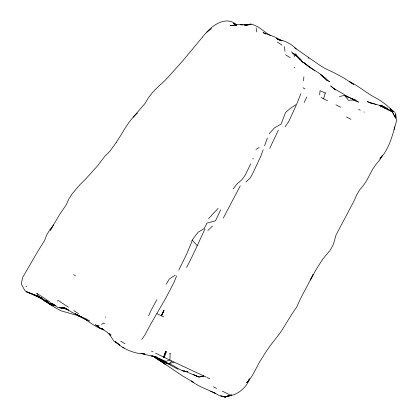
<?xml version="1.0" encoding="UTF-8"?>
<svg xmlns="http://www.w3.org/2000/svg" width="418" height="418" viewBox="0 0 418 418"><rect width="100%" height="100%" fill="white"/><g stroke="black" fill="none" stroke-linecap="round" stroke-linejoin="round"><path stroke-width="0.63" d="M206.1 377.078L169.912 360.117L170.1 353.346M392.272 111.742L380.997 105.127L392.272 111.742L395.637 118.163L395.731 114.407L395.297 112.954M303.614 80.805L303.86 76.807M319.671 94.891L320.057 90.596L325.261 93.162L323.6 98.826L327.503 100.681M220.678 209.747L215.505 220.814L207.082 223.081L204.188 228.531L198.158 232.157L192.149 240.104L191.554 242.424L186.809 253.804L178.742 270.174M264.599 145.678L267.374 137.966M285.342 112.985L281.115 124.078L274.396 127.945L269.202 133.713M263.178 149.743L260.879 156.029L253.345 172.242L250.476 177.566L245.972 182.086M176.532 275.979L174.327 281.789L165.915 297.914L150.783 323.96L145.072 334.635L141.707 339.599M300.861 93.637L296.691 104.186L290.035 108.628L285.494 112.531M204.987 228.975C198.911 241.813 193.247 254.933 186.59 267.483M163.866 316.87L161.51 315.888L163.893 310.276L161.259 315.773L157.022 313.678M148.594 315.83L151.097 310.318L156.875 299.701M269.725 148.385L278.351 130.139M296.273 105.127L288.603 121.79L285.06 126.8M161.51 315.888L163.893 310.276M250.669 163.866L245.376 174.844L241.792 179.85L236.844 184.056L233.166 188.941M223.285 218.081L240.23 185.926M249.703 378.671C246.259 388.139 237.231 395.407 227.131 396.196M304.179 102.483L306.812 96.986M161.259 315.773L163.971 310.569L163.668 310.187M382.298 155.506L379.894 159.702L375.949 164.446L372.506 169.457L366.894 180.158L363.576 185.237L359.626 189.976L356.538 195.175L354.135 200.744L336.025 235.036L333.36 244.446L330.528 249.786L322.644 259.264L316.212 269.406L310.386 279.992L313.166 274.48C307.768 285.426 301.482 295.839 296.702 307.063C290.876 315.177 285.996 323.866 280.609 332.253L280.509 332.388C274.412 340.513 267.719 348.236 262.708 357.129C256.72 365.306 253.966 375.557 246.662 382.804L247.728 381.237M166.259 284.167L169.316 278.947L175.189 275.237M145.265 102.974L148.406 97.802L152.157 92.953L156.436 88.391L165.784 79.686L170.131 74.937L182.598 61.002L202.343 37.301M116.199 142.517L119.632 137.209C124.898 128.66 129.721 119.569 137.569 113.022M116.22 142.454L110.075 151.002L104.589 156.588L97.169 166.322L84.598 180.158L80.042 184.573L72.037 193.994L68.787 199.104L66.342 204.648L59.508 214.7L50.285 230.323L53.582 224.957L49.789 229.785L46.691 234.979L44.507 240.658L38.064 250.92L22.88 277.061L21.396 283.117L21.532 284.418L24.824 290.463L26.141 291.649L41.262 298.044M248.444 380.192L249.154 379.147M381.2 156.938L379.847 158.918C388.165 150.203 391.755 138.196 394.806 126.842L394.174 129.272L396.604 120.677L395.731 114.407M145.156 103.324L133.274 117.113M202.369 37.118L206.173 32.761M218.154 208.321L208.608 218.614M171.808 361.016L169.212 363.717L167.409 363.404C174.855 364.83 180.21 372.041 188.069 371.628L186.851 371.435M207.861 230.496L212.522 226.054M252.671 158.929L253.313 158.333M101.548 324.525L103.361 323.01L104.604 323.809M211.602 28.549L206.549 32.426C213.588 24.254 226.687 15.952 236.557 24.693M255.915 149.445L259.139 147.465M57.146 301.065L58.321 300.537L68.489 307.225M174.05 362.061L169.212 363.717L163.929 361.293L159.545 358.581M163.929 361.293L165.857 361.371L169.912 360.117L155.606 353.179M84.739 317.967L89.813 321.102M97.013 325.794L99.118 325.356M339.322 96.495L344.552 95.424L348.497 100.278L353.278 100.033L357.432 101.705M227.747 395.731L231.436 395.015L225.119 397.1L219.795 395.841L214.246 392.826L199.919 386.384L194.887 383.505L191.434 380.944L193.513 382.423L182.055 375.625L158.673 359.767M236.191 24.996L230.031 25.639L238.38 24.599L242.821 24.871L240.303 24.693L248.945 24.589L244.013 25.111L250.962 24.119C258.637 25.66 263.868 31.967 270.519 35.577M59.356 307.716C62.752 306.504 65.825 308.155 68.589 310.151L62.35 307.214L67.716 309.487L60.124 307.679L64.346 308.421M51.769 303.677L52.527 303.724L54.847 305.13M64.382 308.526L58.212 307.575L50.27 302.82L55.348 305.61L48.451 302.538L45.619 300.516L47.38 301.326M183.81 370.949L185.028 371.142M55.427 305.6L50.615 304.732L44.282 300.641L38.21 296.064L44.569 300.542M54.831 305.506L50.615 304.732L55.955 305.83M80.627 316.369L61.169 310.861L54.544 307.298L41.941 298.99L29.965 293.133M151.013 355.87L156.828 357.322L146.864 354.919L142.136 353.304M370.275 102.88L380.108 105.472L385.119 108.382L379.351 105.305L381.138 106.099L379.962 105.801M79.42 316.139L78.26 315.862L88.193 320.935M181.987 370.656L186.067 371.686L184.463 371.017L199.01 377.057L203.718 376.007L199.01 377.057L193.675 374.727L197.327 376.524L195.07 375.286M376.038 104.422L367.067 101.543L371.858 103.518M27.745 292.313L29.438 292.825M278.754 39.862L277.63 39.501C284.663 40.457 291.367 43.754 296.184 49.005L294.821 47.898L320.167 65.527L325.147 68.5L334.071 72.737L344.254 78.27L353.45 84.3M279.877 40.222L281.565 40.76M222.021 396.102L225.119 397.1L230.72 395.109L225.119 397.1L220.62 395.653M31.005 293.493L26.141 291.649L37.62 296.007M390.506 111.115L391.906 111.585M84.478 318.511L75.235 313.74L81.834 317.351L76.729 314.608M143.849 353.811L145.036 354.218L141.106 353.419L143.954 353.91C133.164 353.518 123.132 348.837 115.222 341.637L119.924 345.111L113.691 340.832L109.067 333.627M354.03 99.552L345.179 95.555L351.972 98.82L353.278 100.033L352.055 98.768L355.817 100.268L358.519 102.227L357.291 101.177M236.348 25.028L234.555 24.385L236.327 25.179M153.704 356.256L157.811 357.798M103.68 329.462L100.247 328.156L95.492 324.781L100.247 328.156L103.392 329.614L101.548 328.48L107.389 332.425M151.98 355.812L160.867 359.689M165.857 361.371L155.094 356.894M103.92 329.917C95.408 327.252 88.835 321.458 81.458 316.766M33.147 294.518L36.962 296.022M282.077 40.839L276.204 38.503L281.539 40.833M352.055 98.768L355.817 100.268M80.308 316.536L72.048 312.361L64.121 307.585M31.611 293.729L40.17 297.36L43.085 299.288M48.133 301.718L43.974 299.931L47.438 301.435M178.105 369.282L162.738 361.142M155.444 356.679L157.22 357.463M122.62 347.379L124.198 348.089M51.357 304.623L52.95 305.344L51.226 304.471M229.607 394.676L222.376 391.196M206.978 377.48L209.867 378.828M210.562 391.086L215.813 393.563L213.734 392.324M34.819 295.061L41.058 298.024M151.494 351.172L152.983 351.888M162.403 360.483L155.621 357.207L159.284 358.989L157.8 358.101M363.932 111.972L364.329 112.165M385.469 108.696L389.236 110.524M213.337 386.786L216.597 388.379M358.555 109.375L360.321 110.242M340.68 107.212L335.947 104.85M350.963 119.245L346.491 116.977M167.848 363.879L161.108 360.525L154.137 356.35M50.076 303.891L46.173 301.634M321.04 97.53L323.6 98.826M156.086 357.207L157.231 357.803M236.531 25.012L233.207 23.256L235.982 24.897M308.123 57.762L308.98 58.233M281.748 40.765L275.034 37.05L263 32.562L265.822 34.109M162.383 362.275L165.11 363.822M40.509 297.653L36.601 295.411L44.01 300.15M328.574 81.102L329.682 81.756L320.862 74.812M303.003 87.775L304.973 88.935M161.839 361.967L156.86 358.994L152.737 355.796L165.659 364.506L163.098 362.652M124.966 343.753L120.734 341.125M49.732 301.843L36.836 293.3M78.521 313.688L73.814 310.621M291.309 51.743C294.941 55.427 300.061 57.517 302.679 62.292L299.837 59.022C307.716 68.118 319.969 71.368 327.487 80.893L320.789 74.827M290.165 57.71L285.604 54.805M294.084 67.423L294.727 67.826M282.025 45.128L277.322 42.066M25.874 286.257L26.585 286.717M44.282 300.641L45.734 301.582L41.136 297.919L45.734 301.582M51.581 303.107L52.527 303.724M73.62 274.605L75.386 275.828M353.429 84.295L349.119 81.453C359.02 86.082 367.02 93.601 376.775 98.455C382.982 101.919 388.348 106.538 393.395 111.481L390.224 108.805L394.905 112.322M109.129 333.648L111.104 334.964M40.347 297.454L42.5 298.891M45.055 300.85L51.215 304.91L49.685 303.797M155.726 357.531L157.33 358.623M335.685 89.927L333.313 88.224L343.387 93.966L348.053 97.504M292.532 53.102L297.266 56.524L298.87 58.421M157.623 359.01L154.028 356.371M47.13 301.932L48.66 303.05M309.78 67.324L310.731 68.056M314.9 70.877L303.416 62.225L306.159 64.456M161.358 361.549L159.979 360.441L160.893 361.173M335.701 89.896L330.664 85.878L333.198 88.24M307.073 65.198L307.982 65.939M34.26 294.962L35.128 295.772L34.203 294.852M107.572 332.765L110.613 335.654M41.147 297.882L42.411 299.183L37.824 295.505L36.93 293.54M192.149 240.104L197.16 245.518M169.771 353.194L170.089 353.67M392.418 111.987L395.637 118.163M105.216 316.943L105.393 317.523M256.772 31.862L256.15 27.875M294 54.026L294.46 56.77M284.527 46.602L284.93 51.32M325.241 92.608L325.261 93.162M165.7 351.292L163.699 357.092L165.7 351.292M166.354 351.611L164.232 357.359L163.647 356.951L166.354 351.611M231.718 395.094L228.359 396.071L231.718 395.094M250.962 24.119L245.784 25.482L250.962 24.119M383.912 106.987L382.334 106.276L387.585 108.748L383.912 106.987M296.21 54.857L294.842 53.765L300.26 59.523L296.21 54.857"/></g></svg>
